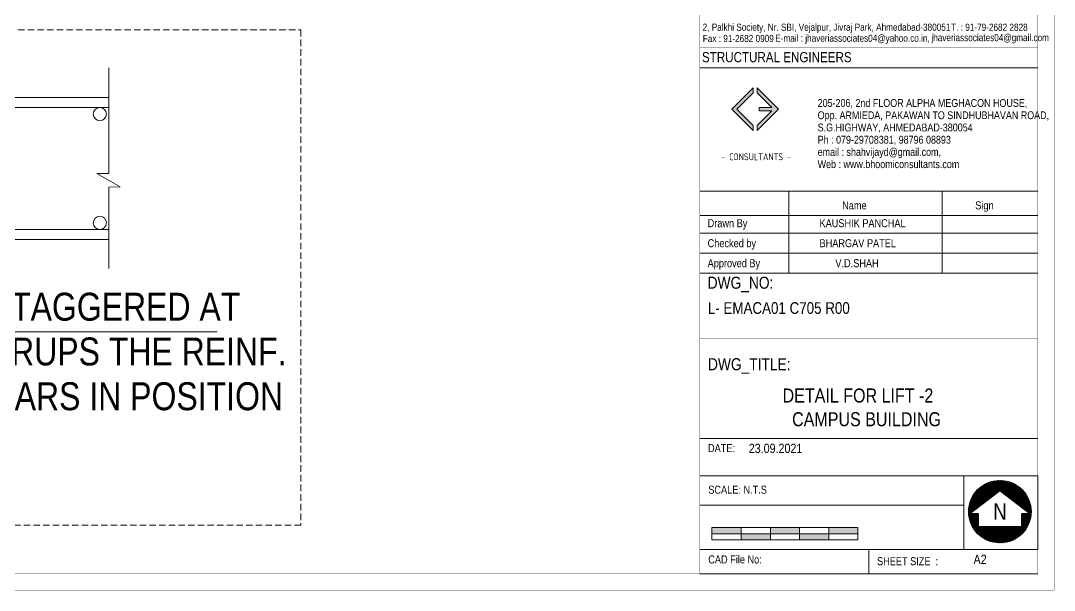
# Model space of a CAD drawing. Header units: millimetres. Extents: x 1112055 to 3390982, y -148532 to 766891.
# Drawn here: x 2642816 to 2673354, y 330356 to 347184 of the extents above; entities that cross this region are included whole.
import ezdxf
from ezdxf.enums import TextEntityAlignment as Align

# ---------------------------------------------------------------- set-up
doc = ezdxf.new("R2010")
doc.units = ezdxf.units.MM
doc.linetypes.add('Hidden', pattern=[9.525, 6.35, -3.175])
for name, color, linetype, lineweight in [('B COLUMN', 1, 'Hidden', 9), ('B FOOTING', 49, 'Continuous', 20), ('B P.C.C', 251, 'Continuous', 0), ('B STEEL', 34, 'Continuous', 15), ('B TITLE BLOCK', 250, 'Continuous', 0), ('P_TITLE BLOCK TEXT', 7, 'Continuous', 9), ('tb text', 7, 'Continuous', 13)]:
    doc.layers.add(name, color=color, linetype=linetype, lineweight=lineweight)
for name, color, linetype in [('B TEXT', 7, 'Continuous'), ('FORMAT TEXT', 7, 'Continuous'), ('Layer 1', 7, 'Continuous')]:
    doc.layers.add(name, color=color, linetype=linetype)
doc.styles.add('ARIAL', font='arial.ttf')
doc.styles.add('SWINC', font='swissc.ttf')
doc.dimstyles.new('DIM 1', dxfattribs={"dimscale": 0, "dimtxt": 230, "dimasz": 150, "dimexe": 0.18, "dimexo": 0.0625, "dimgap": 0.5, "dimtad": 1, "dimdec": 0, "dimzin": 0, "dimdsep": 46, "dimtxsty": 'ARIAL', "dimblk": 'OBLIQUE', "dimcen": 6, "dimse1": 1, "dimse2": 1, "dimclrd": 256, "dimclrt": 256, "dimadec": 0, "dimazin": 2, "dimtfac": 0.75, "dimtdec": 0, "dimtix": 1, "dimtofl": 0, "dimtmove": 1, "dimatfit": 3, "dimldrblk": 'OPEN30', "dimfxl": 0.18, "dimfrac": 1, "dimtolj": 1, "dimtzin": 0, "dimlwd": -1, "dimarcsym": 0})

# ---------------------------------------------------------------- blocks, each defined once
blk = doc.blocks.new('_Oblique')
at = {"color": 0, "linetype": 'ByBlock', "lineweight": -2}
blk.add_line((-0.5, -0.5), (0.5, 0.5), dxfattribs=at)
blk = doc.blocks.new('_Open30')
at = {"color": 0, "linetype": 'ByBlock', "lineweight": -2}
for p, q in [((-1, 0.27), (0, 0)), ((0, 0), (-1, -0.27)), ((0, 0), (-1, 0))]:
    blk.add_line(p, q, dxfattribs=at)

msp = doc.modelspace()

# ---------------------------------------------------------------- hatches: boundary and pattern name
at = {"layer": 'B TITLE BLOCK', "linetype": 'Continuous', "lineweight": 0}
h = msp.add_hatch(color=251, dxfattribs=at)
h.dxf.hatch_style = 1
h.paths.add_polyline_path([(2663973.9, 344570.1), (2664457.2, 345053.4), (2664457.2, 345199.4), (2663827.9, 344570.1), (2664457.2, 343940.9), (2664457.2, 344086.9)])
h = msp.add_hatch(color=251, dxfattribs=at)
h.dxf.hatch_style = 1
h.paths.add_polyline_path([(2664632.5, 344621.7), (2664632.5, 344518.5), (2665010.8, 344518.5), (2664579.1, 344086.9), (2664579.1, 343940.9), (2665208.4, 344570.1), (2664579.1, 345199.4), (2664579.1, 345053.4), (2665010.8, 344621.7)])
at = {"layer": 'Layer 1', "lineweight": 5}
h = msp.add_hatch(dxfattribs=at)
h.set_pattern_fill('ANSI31', color=5, scale=4.598505, style=0)
h.set_pattern_definition([(45, (2619162.609, 326673.816), (-10.3239386, 10.3239386), [])])
edge = h.paths.add_edge_path()
edge.add_arc((2671746.5, 332679.5), 919.7, 0, 360)
h.paths.add_polyline_path([(2671746.5, 333291.7), (2672625.2, 332626.8), (2672390.3, 332626.8), (2672390.3, 332241.7), (2671102.7, 332241.7), (2671102.7, 332626.8), (2670867.9, 332626.8)], flags=16)
at = {"layer": 'tb text'}
for points in [[(2663240.2, 332208.7), (2663240.2, 332027.8), (2664102.8, 332027.8), (2664102.8, 332208.7)], [(2664965.4, 331846.8), (2664965.4, 332027.8), (2664102.8, 332027.8), (2664102.8, 331846.8)], [(2665802.2, 332027.8), (2665828.1, 332027.8), (2665828.1, 332208.7), (2665802.2, 332208.7), (2664965.4, 332208.7), (2664965.4, 332027.8)], [(2665828.1, 332027.8), (2665828.1, 331846.8), (2666690.7, 331846.8), (2666690.7, 332027.8)], [(2667553.3, 332027.8), (2667553.3, 332208.7), (2666690.7, 332208.7), (2666690.7, 332027.8)]]:
    msp.add_hatch(color=256, dxfattribs=at).paths.add_polyline_path(points)

# ---------------------------------------------------------------- linework, layer by layer
at = {"layer": 'B COLUMN', "color": 1, "linetype": 'ByBlock', "lineweight": 20}
for points in [[(2626093.4, 344918.8), (2645420.6, 344918.8)], [(2645422.6, 340718.8), (2626090.7, 340718.8)]]:
    msp.add_lwpolyline(points, dxfattribs=at)
at = {"layer": 'B FOOTING', "color": 1}
msp.add_lwpolyline([(2645422.6, 339865), (2645422.6, 342270.4), (2645755.6, 342271.6), (2645071.1, 342665.8), (2645421.2, 342667.1), (2645419.4, 345787.7)], dxfattribs=at)
at = {"layer": 'B P.C.C', "color": 250, "linetype": 'Hidden', "lineweight": 0, "ltscale": 30}
msp.add_lwpolyline([(2603593.2, 346909.3), (2651096.8, 346909.3), (2651096.8, 332276.3), (2603593.2, 332276.3)], close=True, dxfattribs=at)
at = {"layer": 'B STEEL', "color": 34, "lineweight": 9, "ltscale": 0.5}
for points in [[(2645420.7, 344618.8), (2626093.2, 344618.8)], [(2645422.6, 341018.8), (2626090.7, 341018.8)]]:
    msp.add_lwpolyline(points, dxfattribs=at)
for centre in [(2645154.9, 344426.8), (2645154.9, 341210.9)]:
    msp.add_circle(centre, 192.1, dxfattribs=at)
at = {"layer": 'B TITLE BLOCK', "color": 250, "lineweight": 0}
for p, q in [((2672867.7, 345792.3), (2662881.6, 345792.3)), ((2672867.7, 342150.4), (2662881.6, 342150.4)), ((2662881.6, 342150.4), (2672867.7, 342150.4)), ((2662881.6, 342150.4), (2672867.7, 342150.4)), ((2665509.8, 339723.4), (2665509.8, 342150.4)), ((2670043, 339723.4), (2670043, 342150.4)), ((2662881.9, 341431.5), (2672868, 341431.5)), ((2662881.9, 341431.5), (2672868, 341431.5)), ((2662881.9, 340905.9), (2672868, 340905.9)), ((2662881.9, 340905.9), (2672868, 340905.9)), ((2662881.9, 340314.7), (2672868, 340314.7)), ((2662881.9, 340314.7), (2672868, 340314.7)), ((2662881.9, 340314.7), (2672868, 340314.7)), ((2672868, 339723.4), (2662881.6, 339723.4)), ((2672868, 339723.4), (2662881.9, 339723.4)), ((2672867.7, 334842.9), (2662881.9, 334842.9)), ((2662881.7, 333742.6), (2672867.7, 333742.6)), ((2670684.3, 331559.2), (2670684.3, 333742.6)), ((2672867.7, 331559.2), (2672867.7, 333742.6)), ((2670684.3, 332873), (2662882.3, 332873.7)), ((2662881.7, 331559.2), (2672867.7, 331559.2)), ((2667874.7, 331559.2), (2667874.7, 330841.8)), ((2672867.7, 330841.8), (2662881.6, 330841.8))]:
    msp.add_line(p, q, dxfattribs=at)
at = {"layer": 'B TITLE BLOCK', "color": 1, "const_width": 10.8}
msp.add_lwpolyline([(2673348.4, 384437.6), (2673348.4, 330361.1), (2602366.5, 330361.1), (2602366.5, 384437.6)], close=True, dxfattribs=at)
at = {"layer": 'B TITLE BLOCK', "color": 250, "lineweight": 0}
for points, const_width in [([(2672867.7, 383956.9), (2672867.7, 330841.8), (2602847.1, 330841.8), (2602847.1, 383956.9)], 10.8), ([(2662881.6, 330841.8), (2672867.7, 330841.8), (2672867.7, 383956.9), (2662881.6, 383956.9)], 8.33), ([(2672867.7, 330841.8), (2662881.6, 330841.8), (2662881.6, 349888.8), (2672867.7, 349888.8)], 8.33), ([(2662881.6, 337793.8), (2672867.7, 337793.8), (2672867.7, 330841.8), (2662881.6, 330841.8)], 8.33)]:
    msp.add_lwpolyline(points, close=True, dxfattribs=dict(at, const_width=const_width))
at = {"layer": 'B TITLE BLOCK', "color": 250, "lineweight": 0, "const_width": 8.33}
msp.add_lwpolyline([(2662881.6, 346401.7), (2672867.7, 346401.7)], dxfattribs=at)
at = {"layer": 'B TITLE BLOCK', "color": 251, "linetype": 'Continuous', "lineweight": 0}
for points in [[(2663827.8, 344570.2), (2664457.2, 343940.9), (2664457.2, 344086.9), (2663973.9, 344570.1), (2664457.2, 345053.4), (2664457.2, 345199.4), (2663827.8, 344570)], [(2665208.5, 344570.2), (2664579.1, 343940.9), (2664579.1, 344086.9), (2665010.8, 344518.5), (2664632.5, 344518.5), (2664632.5, 344621.7), (2665010.8, 344621.7), (2664579.1, 345053.4), (2664579.1, 345199.4), (2665208.5, 344570)]]:
    msp.add_lwpolyline(points, dxfattribs=at)
at = {"layer": 'Layer 1', "lineweight": 30}
msp.add_lwpolyline([(2671746.5, 333291.7), (2670867.9, 332626.8), (2671102.7, 332626.8), (2671102.7, 332241.7), (2672390.3, 332241.7), (2672390.3, 332626.8), (2672625.2, 332626.8)], close=True, dxfattribs=at)
at = {"layer": 'Layer 1'}
msp.add_circle((2671746.5, 332679.5), 919.7, dxfattribs=at)
at = {"layer": 'tb text'}
for points in [[(2663240.2, 332208.7), (2665802.2, 332208.7), (2667553.3, 332208.7)], [(2663240.2, 331846.8), (2663240.2, 332208.7)], [(2663240.2, 332027.8), (2665802.2, 332027.8), (2667553.3, 332027.8)], [(2664102.8, 331846.8), (2664102.8, 332208.7)], [(2664965.4, 331846.8), (2664965.4, 332208.7)], [(2665828.1, 331846.8), (2665828.1, 332208.7)], [(2666690.7, 331846.8), (2666690.7, 332208.7)], [(2667553.3, 331846.8), (2667553.3, 332208.7)], [(2663240.2, 331846.8), (2665802.2, 331846.8), (2667553.3, 331846.8)]]:
    msp.add_lwpolyline(points, dxfattribs=at)

# ---------------------------------------------------------------- texts
at = {"layer": 'B TEXT', "style": 'SWINC'}
for s, p in [('8T STIRRUPS STAGGERED AT', (2635497.4, 338321.9)), ('600mm c/c STIRRUPS THE REINF.', (2635497.4, 336999.6)), ('TO KEEP THE BARS IN POSITION', (2635497.4, 335677.3))]:
    msp.add_text(s, height=825, dxfattribs=at).set_placement(p)
at = {"layer": 'B TITLE BLOCK', "color": 0, "style": 'SWINC'}
for s, p in [('205-206, 2nd FLOOR ALPHA MEGHACON HOUSE,', (2666361.9, 344636.8)), ('Opp. ARMIEDA, PAKAWAN TO SINDHUBHAVAN ROAD,', (2666361.9, 344275.3)), ('S.G.HIGHWAY, AHMEDABAD-380054', (2666361.9, 343913.7)), ('Ph : 079-29708381, 98796 08893', (2666361.9, 343552.2)), ('email : shahvijayd@gmail.com,', (2666361.9, 343190.7)), ('Web : www.bhoomiconsultants.com', (2666361.9, 342829.2))]:
    msp.add_text(s, height=230.53, dxfattribs=at).set_placement(p)
at = {"layer": 'B TITLE BLOCK', "color": 251, "insert": (2664545.4, 343686.7), "char_height": 253.313, "attachment_point": 2, "style": 'SWINC'}
msp.add_mtext_dynamic_manual_height_columns('\\pxsm1,qj;{\\fBankGothic Lt BT|b0|i0|c0|p34;BHOOMI\\P\\ps*,q*;\\fGost|b0|i0|c0|p2;\\H0.8x;- CONSULTANTS -\\C1; }', width=662363.048, gutter_width=0, heights=[93168.9], dxfattribs=at)
at = {"layer": 'FORMAT TEXT', "style": 'SWINC'}
msp.add_text('STRUCTURAL ENGINEERS', height=299.582, dxfattribs=at).set_placement((2662943.8, 345957.4))
at = {"layer": 'P_TITLE BLOCK TEXT', "style": 'SWINC'}
for s, p in [('2, Palkhi Society, Nr. SBI, Vejalpur, Jivraj Park, Ahmedabad-380051', (2662963.3, 346886.2)), ('T. : 91-79-2682 2828 ', (2670304.6, 346884.2)), ('Fax : 91-2682 0909', (2662966.8, 346552)), ('E-mail : jhaveriassociates04@yahoo.co.in,', (2665108.6, 346561)), (' jhaveriassociates04@gmail.com', (2669654.4, 346578.9))]:
    msp.add_text(s, height=211.318, dxfattribs=at).set_placement(p)
at = {"layer": 'tb text', "style": 'SWINC'}
for s, height, p in [('Name', 236.51, (2667085.6, 341608.9)), ('Sign', 236.51, (2671018.1, 341608.9)), ('Drawn By', 236.51, (2663111, 341083.3)), ('KAUSHIK PANCHAL', 236.512, (2666417.4, 341083.3)), ('Checked by', 236.51, (2663111, 340492)), ('BHARGAV PATEL', 236.512, (2666417.4, 340492)), ('Approved By', 236.512, (2663111, 339900.8)), ('V.D.SHAH', 236.51, (2666885, 339900.8)), ('L- EMACA01 C705 R00', 344.914, (2663117.4, 338523.1)), ('DETAIL FOR LIFT -2', 413.897, (2665325.9, 335904.4)), ('CAMPUS BUILDING ', 413.897, (2665607, 335203.3)), ('23.09.2021', 275.91, (2664326.8, 334411.4))]:
    msp.add_text(s, height=height, dxfattribs=at).set_placement(p)
at = {"layer": 'tb text', "color": 7, "style": 'SWINC'}
for s, height, p in [('DATE: ', 236.49, (2663123.3, 334438.3)), ('SCALE: N.T.S', 236.495, (2663131, 333209.7)), ('CAD File No:', 236.495, (2663130.6, 331149.9)), ('SHEET SIZE  : ', 236.495, (2668116.1, 331097.8))]:
    msp.add_text(s, height=height, dxfattribs=at).set_placement(p)
msp.add_text('N', height=487.8, dxfattribs=at).set_placement((2671747.1, 332683.8), align=Align.MIDDLE_CENTER)
at = {"layer": 'tb text', "insert": (2670967.3, 331405.7), "char_height": 275.91, "width": 10499.57, "attachment_point": 1, "style": 'SWINC'}
msp.add_mtext('A2', dxfattribs=at)
at = {"layer": 'tb text', "color": 7, "style": 'SWINC'}
for tag, p, s, height in [('DWG_NO:', (2663111.8, 339265.7), 'XXX-XXXX-XXX-XXX', 354.769), ('DWG_TITLE:', (2663122.3, 336858.8), '', 354.8)]:
    msp.add_attdef(tag, p, s, height=height, dxfattribs=at)

# ---------------------------------------------------------------- leaders
at = {"layer": 'B TEXT', "lineweight": 5}
msp.add_leader([(2635234.7, 341403), (2635234.7, 337988.5), (2648617.1, 337988.5)], dimstyle='DIM 1', override={"dimscale": 1, "dimasz": 200, "dimtad": 0, "dimtxsty": 'SWINC', "dimfxlon": 1, "dimlwd": 5, "dimarcsym": 2}, dxfattribs=at)

doc.saveas('drawing.dxf')
